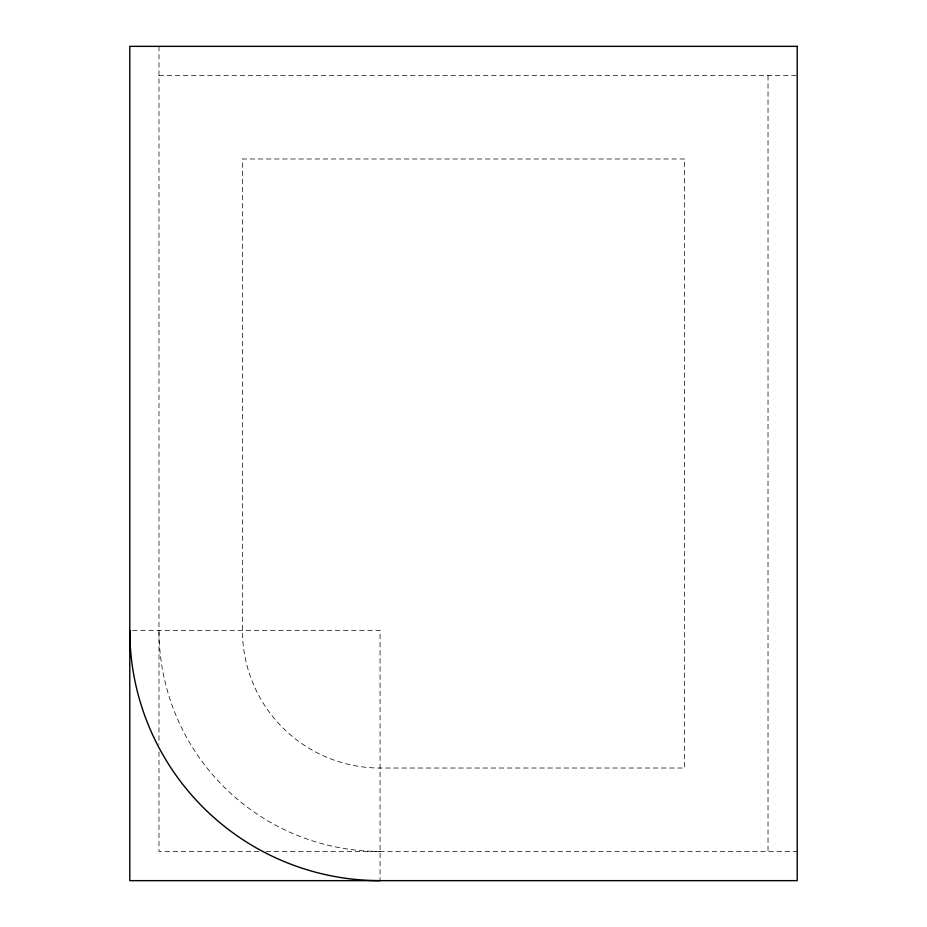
<?xml version="1.0" encoding="UTF-8"?>
<svg xmlns="http://www.w3.org/2000/svg" width="927" height="927" viewBox="0 0 927 927"><rect width="100%" height="100%" fill="white"/><g stroke="black" fill="none" stroke-linecap="round" stroke-linejoin="round"><path stroke-width="0.7" stroke-dasharray="4.63 3.48" d="M158.98 75.55L797.22 75.55M132.561 630.36L380.07 630.36L380.07 880.65M258.795 851.449L158.98 851.449L158.98 751.565M266.037 851.449L797.22 851.449M768.019 75.55L768.019 851.449M158.98 46.35L158.98 744.335M380.07 851.449A221.09 221.09 0 0 1 158.98 630.36M684.589 158.98L242.41 158.98L242.41 630.36A137.659 137.659 0 0 0 380.07 768.019L684.589 768.019L684.589 158.98"/><path stroke-width="1.39" d="M380.07 880.65A250.29 250.29 0 0 1 129.78 630.36M797.22 46.35L129.78 46.35L129.78 880.65L797.22 880.65L797.22 46.35"/></g></svg>
